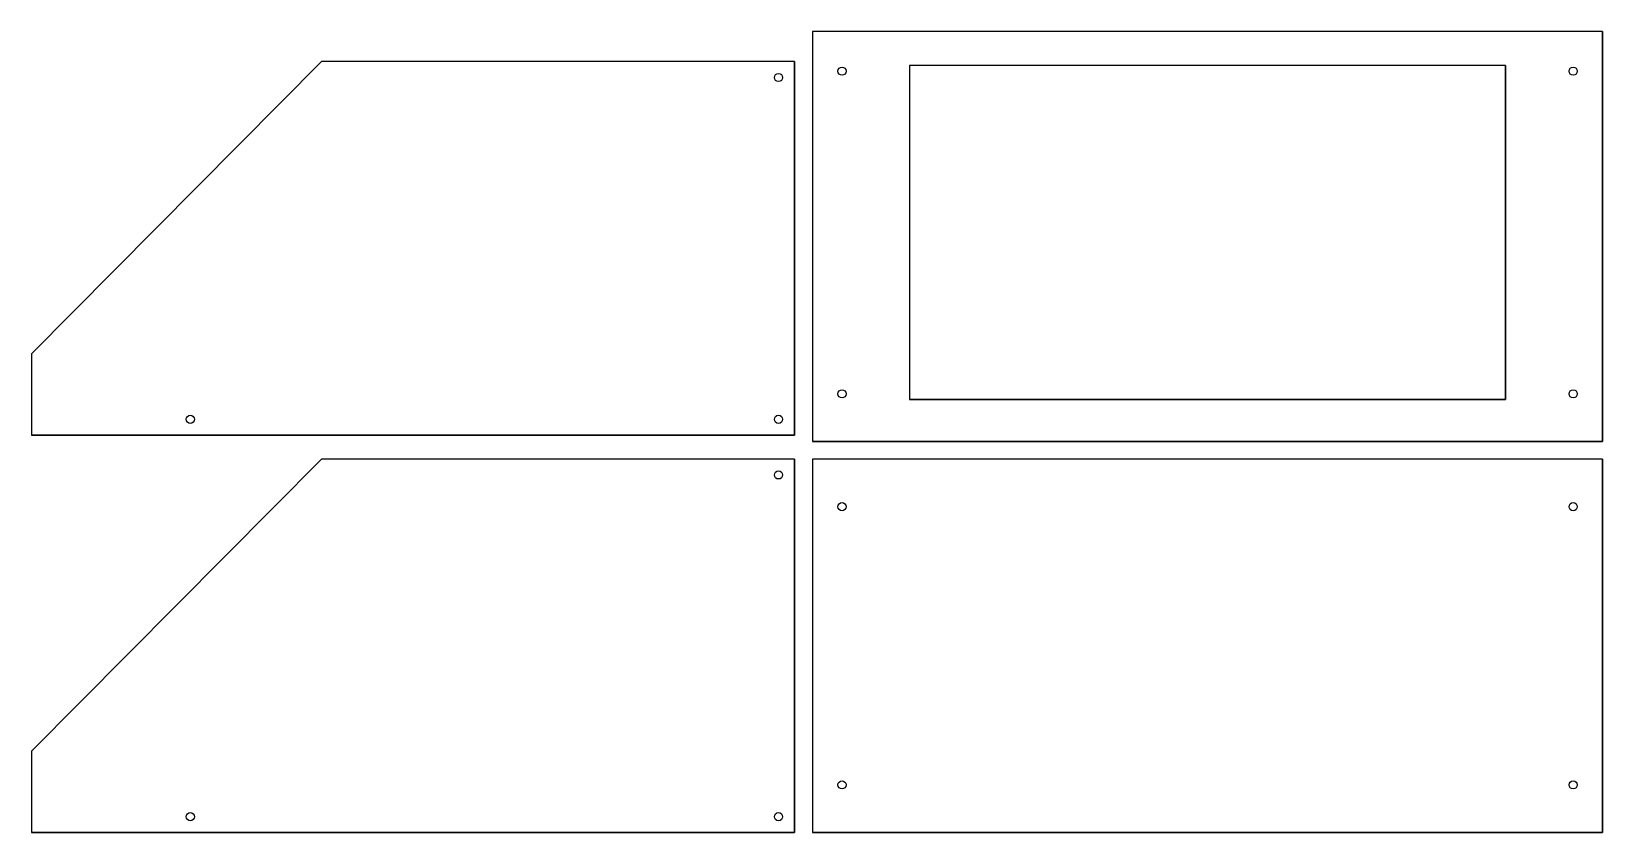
# Model space of a CAD drawing. Header units: inches. Extents: x -24 to 25.4, y -14.4 to 10.8.
import ezdxf

# ---------------------------------------------------------------- set-up
doc = ezdxf.new("R2010")
doc.units = ezdxf.units.IN
doc.header["$MEASUREMENT"] = 0

msp = doc.modelspace()

# ---------------------------------------------------------------- linework, layer by layer
at = {"color": 7, "linetype": 'Continuous'}
for p, q in [((25.425, 10.825), (0.575, 10.825)), ((0.575, 10.825), (0.575, -2.075)), ((25.425, 10.825), (25.425, -2.075)), ((-24, 0.6875), (-14.875, 9.875)), ((0, 9.875), (-14.875, 9.875)), ((0, 9.875), (0, -1.875)), ((22.375, 9.75), (3.625, 9.75)), ((3.625, 9.75), (3.625, -0.75)), ((22.375, 9.75), (22.375, -0.75)), ((-24, 0.6875), (-24, -1.875)), ((22.375, -0.75), (3.625, -0.75)), ((0, -1.875), (-24, -1.875)), ((25.425, -2.075), (0.575, -2.075)), ((-24, -11.8125), (-14.875, -2.625)), ((0, -2.625), (-14.875, -2.625)), ((0, -2.625), (0, -14.375)), ((25.425, -2.625), (0.575, -2.625)), ((0.575, -2.625), (0.575, -14.375)), ((25.425, -2.625), (25.425, -14.375)), ((-24, -11.8125), (-24, -14.375)), ((0, -14.375), (-24, -14.375)), ((25.425, -14.375), (0.575, -14.375))]:
    msp.add_line(p, q, dxfattribs=at)
at = {"color": 7, "linetype": 'Continuous', "lineweight": 25}
for p, q in [((25.425, 10.825), (0.575, 10.825)), ((0.575, 10.825), (0.575, -2.075)), ((25.425, -2.075), (25.425, 10.825)), ((-14.875, 9.875), (-24, 0.6875)), ((0, 9.875), (-14.875, 9.875)), ((0, -1.875), (0, 9.875)), ((22.375, 9.75), (3.625, 9.75)), ((3.625, 9.75), (3.625, -0.75)), ((22.375, -0.75), (22.375, 9.75)), ((-24, 0.6875), (-24, -1.875)), ((3.625, -0.75), (22.375, -0.75)), ((-24, -1.875), (0, -1.875)), ((0.575, -2.075), (25.425, -2.075)), ((-14.875, -2.625), (-24, -11.8125)), ((0, -2.625), (-14.875, -2.625)), ((0, -14.375), (0, -2.625)), ((25.425, -2.625), (0.575, -2.625)), ((0.575, -2.625), (0.575, -14.375)), ((25.425, -14.375), (25.425, -2.625)), ((-24, -11.8125), (-24, -14.375)), ((-24, -14.375), (0, -14.375)), ((0.575, -14.375), (25.425, -14.375))]:
    msp.add_line(p, q, dxfattribs=at)
at = {"color": 7, "linetype": 'Continuous'}
for centre in [(-0.5, 9.375), (1.5, 9.575), (24.5, 9.575), (1.5, -0.575), (24.5, -0.575), (-19, -1.375), (-0.5, -1.375), (-0.5, -3.125), (1.5, -4.125), (24.5, -4.125), (1.5, -12.875), (24.5, -12.875), (-19, -13.875), (-0.5, -13.875)]:
    msp.add_circle(centre, 0.128, dxfattribs=at)
at = {"color": 7, "linetype": 'Continuous', "lineweight": 25}
for centre in [(-0.5, 9.375), (1.5, 9.575), (24.5, 9.575), (1.5, -0.575), (24.5, -0.575), (-19, -1.375), (-0.5, -1.375), (-0.5, -3.125), (1.5, -4.125), (24.5, -4.125), (1.5, -12.875), (24.5, -12.875), (-19, -13.875), (-0.5, -13.875)]:
    msp.add_circle(centre, 0.128, dxfattribs=at)

doc.saveas('drawing.dxf')
